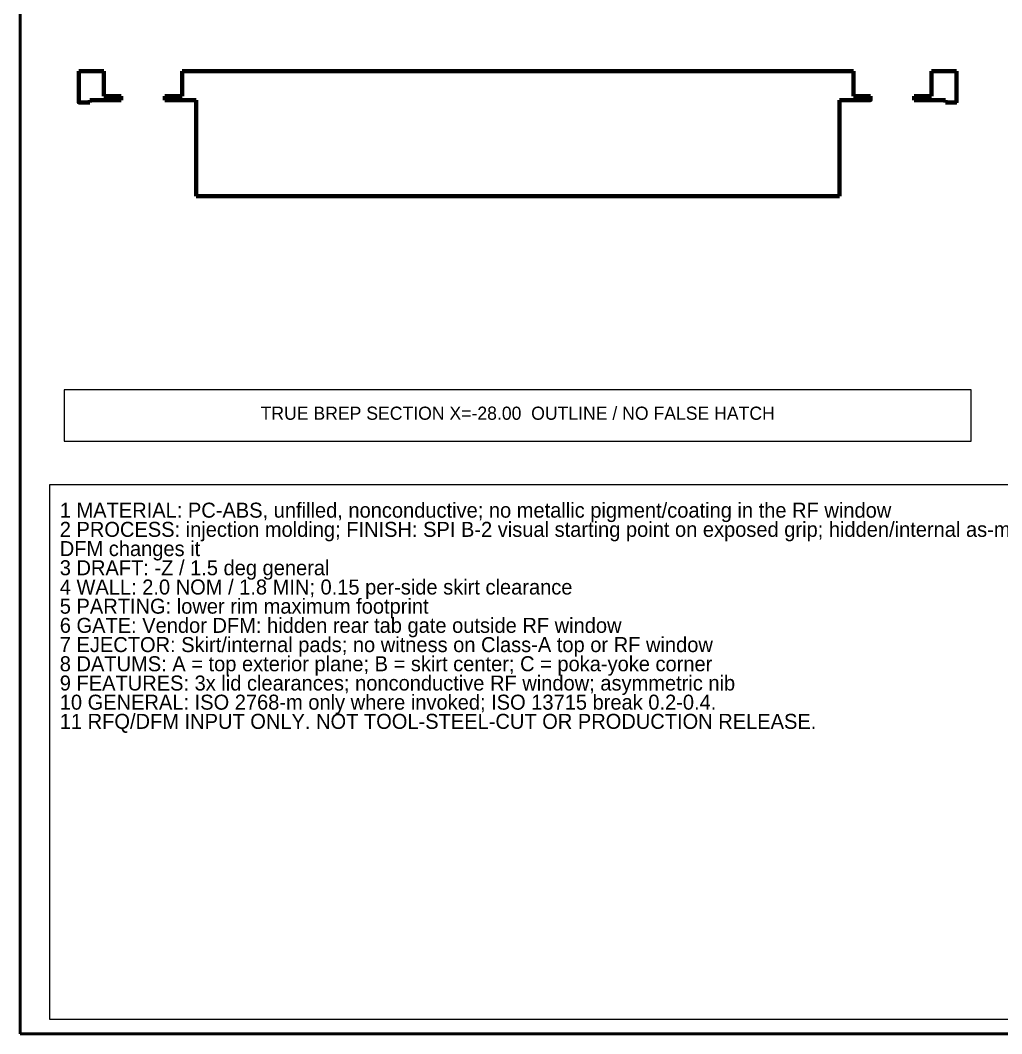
# Model space of a CAD drawing. Header units: millimetres. Extents: x 10 to 410, y 10 to 287.
# Drawn here: x 10 to 144.2, y 10 to 148.5 of the extents above; entities that cross this region are included whole.
import ezdxf
from ezdxf.enums import TextEntityAlignment as Align

# ---------------------------------------------------------------- set-up
doc = ezdxf.new("R2010")
doc.units = ezdxf.units.MM
for name, color, linetype, lineweight in [('BORDER', 7, 'CONTINUOUS', 50), ('NOTES', 7, 'CONTINUOUS', 18), ('SECTION', 1, 'CONTINUOUS', 70), ('TITLE_BLOCK', 7, 'CONTINUOUS', 25)]:
    doc.layers.add(name, color=color, linetype=linetype, lineweight=lineweight)

msp = doc.modelspace()

# ---------------------------------------------------------------- linework, layer by layer
at = {"layer": 'BORDER'}
msp.add_lwpolyline([(10, 10), (410, 10), (410, 287), (10, 287)], close=True, dxfattribs=at)
at = {"layer": 'NOTES'}
msp.add_lwpolyline([(14, 12), (252, 12), (252, 85), (14, 85)], close=True, dxfattribs=at)
at = {"layer": 'SECTION'}
for points in [[(18, 141.54), (18, 141.4), (18, 141.26), (18, 141.12), (18, 140.99), (18, 140.85), (18, 140.71), (18, 140.57), (18, 140.44), (18, 140.3), (18, 140.16), (18, 140.02), (18, 139.89), (18, 139.75), (18, 139.61), (18, 139.47), (18, 139.33), (18, 139.2), (18, 139.06), (18, 138.92), (18, 138.78), (18, 138.65), (18, 138.51), (18, 138.37), (18, 138.23), (18, 138.1), (18, 137.96), (18, 137.82), (18, 137.68), (18, 137.54), (18, 137.41), (18, 137.27)], [(18, 141.54), (18.11, 141.54), (18.22, 141.54), (18.33, 141.54), (18.44, 141.54), (18.56, 141.54), (18.67, 141.54), (18.78, 141.54), (18.89, 141.54), (19, 141.54), (19.11, 141.54), (19.22, 141.54), (19.33, 141.54), (19.44, 141.54), (19.55, 141.54), (19.67, 141.54), (19.78, 141.54), (19.89, 141.54), (20, 141.54), (20.11, 141.54), (20.22, 141.54), (20.33, 141.54), (20.44, 141.54), (20.55, 141.54), (20.67, 141.54), (20.78, 141.54), (20.89, 141.54), (21, 141.54), (21.11, 141.54), (21.22, 141.54), (21.33, 141.54), (21.44, 141.54)], [(21.44, 138.12), (21.44, 138.23), (21.44, 138.34), (21.44, 138.45), (21.44, 138.56), (21.44, 138.67), (21.44, 138.78), (21.44, 138.89), (21.44, 139), (21.44, 139.11), (21.44, 139.22), (21.44, 139.33), (21.44, 139.44), (21.44, 139.55), (21.44, 139.66), (21.44, 139.77), (21.44, 139.89), (21.44, 140), (21.44, 140.11), (21.44, 140.22), (21.44, 140.33), (21.44, 140.44), (21.44, 140.55), (21.44, 140.66), (21.44, 140.77), (21.44, 140.88), (21.44, 140.99), (21.44, 141.1), (21.44, 141.21), (21.44, 141.32), (21.44, 141.43), (21.44, 141.54)], [(32.11, 141.54), (35.07, 141.54), (38.03, 141.54), (40.99, 141.54), (43.95, 141.54), (46.91, 141.54), (49.88, 141.54), (52.84, 141.54), (55.8, 141.54), (58.76, 141.54), (61.72, 141.54), (64.68, 141.54), (67.64, 141.54), (70.6, 141.54), (73.56, 141.54), (76.52, 141.54), (79.48, 141.54), (82.44, 141.54), (85.4, 141.54), (88.36, 141.54), (91.32, 141.54), (94.28, 141.54), (97.24, 141.54), (100.2, 141.54), (103.16, 141.54), (106.12, 141.54), (109.09, 141.54), (112.05, 141.54), (115.01, 141.54), (117.97, 141.54), (120.93, 141.54), (123.89, 141.54)], [(32.11, 138.12), (32.11, 138.23), (32.11, 138.34), (32.11, 138.45), (32.11, 138.56), (32.11, 138.67), (32.11, 138.78), (32.11, 138.89), (32.11, 139), (32.11, 139.11), (32.11, 139.22), (32.11, 139.33), (32.11, 139.44), (32.11, 139.55), (32.11, 139.66), (32.11, 139.77), (32.11, 139.88), (32.11, 139.99), (32.11, 140.1), (32.11, 140.22), (32.11, 140.33), (32.11, 140.44), (32.11, 140.55), (32.11, 140.66), (32.11, 140.77), (32.11, 140.88), (32.11, 140.99), (32.11, 141.1), (32.11, 141.21), (32.11, 141.32), (32.11, 141.43), (32.11, 141.54)], [(32.11, 138.12), (32.11, 138.23), (32.11, 138.34), (32.11, 138.45), (32.11, 138.56), (32.11, 138.67), (32.11, 138.78), (32.11, 138.89), (32.11, 139), (32.11, 139.11), (32.11, 139.22), (32.11, 139.33), (32.11, 139.44), (32.11, 139.55), (32.11, 139.66), (32.11, 139.77), (32.11, 139.89), (32.11, 140), (32.11, 140.11), (32.11, 140.22), (32.11, 140.33), (32.11, 140.44), (32.11, 140.55), (32.11, 140.66), (32.11, 140.77), (32.11, 140.88), (32.11, 140.99), (32.11, 141.1), (32.11, 141.21), (32.11, 141.32), (32.11, 141.43), (32.11, 141.54)], [(123.89, 138.12), (123.89, 138.23), (123.89, 138.34), (123.89, 138.45), (123.89, 138.56), (123.89, 138.67), (123.89, 138.78), (123.89, 138.89), (123.89, 139), (123.89, 139.11), (123.89, 139.22), (123.89, 139.33), (123.89, 139.44), (123.89, 139.55), (123.89, 139.66), (123.89, 139.77), (123.89, 139.89), (123.89, 140), (123.89, 140.11), (123.89, 140.22), (123.89, 140.33), (123.89, 140.44), (123.89, 140.55), (123.89, 140.66), (123.89, 140.77), (123.89, 140.88), (123.89, 140.99), (123.89, 141.1), (123.89, 141.21), (123.89, 141.32), (123.89, 141.43), (123.89, 141.54)], [(134.56, 141.54), (134.67, 141.54), (134.78, 141.54), (134.89, 141.54), (135, 141.54), (135.11, 141.54), (135.22, 141.54), (135.33, 141.54), (135.45, 141.54), (135.56, 141.54), (135.67, 141.54), (135.78, 141.54), (135.89, 141.54), (136, 141.54), (136.11, 141.54), (136.22, 141.54), (136.33, 141.54), (136.45, 141.54), (136.56, 141.54), (136.67, 141.54), (136.78, 141.54), (136.89, 141.54), (137, 141.54), (137.11, 141.54), (137.22, 141.54), (137.33, 141.54), (137.44, 141.54), (137.56, 141.54), (137.67, 141.54), (137.78, 141.54), (137.89, 141.54), (138, 141.54)], [(134.56, 138.12), (134.56, 138.23), (134.56, 138.34), (134.56, 138.45), (134.56, 138.56), (134.56, 138.67), (134.56, 138.78), (134.56, 138.89), (134.56, 139), (134.56, 139.11), (134.56, 139.22), (134.56, 139.33), (134.56, 139.44), (134.56, 139.55), (134.56, 139.66), (134.56, 139.77), (134.56, 139.89), (134.56, 140), (134.56, 140.11), (134.56, 140.22), (134.56, 140.33), (134.56, 140.44), (134.56, 140.55), (134.56, 140.66), (134.56, 140.77), (134.56, 140.88), (134.56, 140.99), (134.56, 141.1), (134.56, 141.21), (134.56, 141.32), (134.56, 141.43), (134.56, 141.54)], [(138, 141.54), (138, 141.4), (138, 141.26), (138, 141.12), (138, 140.99), (138, 140.85), (138, 140.71), (138, 140.57), (138, 140.44), (138, 140.3), (138, 140.16), (138, 140.02), (138, 139.89), (138, 139.75), (138, 139.61), (138, 139.47), (138, 139.33), (138, 139.2), (138, 139.06), (138, 138.92), (138, 138.78), (138, 138.65), (138, 138.51), (138, 138.37), (138, 138.23), (138, 138.1), (138, 137.96), (138, 137.82), (138, 137.68), (138, 137.54), (138, 137.41), (138, 137.27)], [(18.04, 137.27), (18.04, 137.27), (18.04, 137.27), (18.04, 137.27), (18.04, 137.27), (18.04, 137.27), (18.03, 137.27), (18.03, 137.27), (18.03, 137.27), (18.03, 137.27), (18.03, 137.27), (18.03, 137.27), (18.03, 137.27), (18.02, 137.27), (18.02, 137.27), (18.02, 137.27), (18.02, 137.27), (18.02, 137.27), (18.02, 137.27), (18.02, 137.27), (18.01, 137.27), (18.01, 137.27), (18.01, 137.27), (18.01, 137.27), (18.01, 137.27), (18.01, 137.27), (18.01, 137.27), (18.01, 137.27), (18, 137.27), (18, 137.27), (18, 137.27), (18, 137.27)], [(18, 137.27), (18.05, 137.27), (18.1, 137.27), (18.15, 137.27), (18.2, 137.27), (18.25, 137.27), (18.29, 137.27), (18.34, 137.27), (18.39, 137.27), (18.44, 137.27), (18.49, 137.27), (18.54, 137.27), (18.59, 137.27), (18.64, 137.27), (18.69, 137.27), (18.74, 137.27), (18.79, 137.27), (18.83, 137.27), (18.88, 137.27), (18.93, 137.27), (18.98, 137.27), (19.03, 137.27), (19.08, 137.27), (19.13, 137.27), (19.18, 137.27), (19.23, 137.27), (19.28, 137.27), (19.33, 137.27), (19.37, 137.27), (19.42, 137.27), (19.47, 137.27), (19.52, 137.27)], [(18.04, 137.27), (18.09, 137.27), (18.14, 137.27), (18.19, 137.27), (18.23, 137.27), (18.28, 137.27), (18.33, 137.27), (18.38, 137.27), (18.42, 137.27), (18.47, 137.27), (18.52, 137.27), (18.57, 137.27), (18.61, 137.27), (18.66, 137.27), (18.71, 137.27), (18.76, 137.27), (18.81, 137.27), (18.85, 137.27), (18.9, 137.27), (18.95, 137.27), (19, 137.27), (19.04, 137.27), (19.09, 137.27), (19.14, 137.27), (19.19, 137.27), (19.24, 137.27), (19.28, 137.27), (19.33, 137.27), (19.38, 137.27), (19.43, 137.27), (19.47, 137.27), (19.52, 137.27)], [(19.52, 137.59), (19.66, 137.59), (19.8, 137.59), (19.93, 137.59), (20.07, 137.59), (20.21, 137.59), (20.35, 137.59), (20.49, 137.59), (20.62, 137.59), (20.76, 137.59), (20.9, 137.59), (21.04, 137.59), (21.17, 137.59), (21.31, 137.59), (21.45, 137.59), (21.59, 137.59), (21.73, 137.59), (21.86, 137.59), (22, 137.59), (22.14, 137.59), (22.28, 137.59), (22.41, 137.59), (22.55, 137.59), (22.69, 137.59), (22.83, 137.59), (22.96, 137.59), (23.1, 137.59), (23.24, 137.59), (23.38, 137.59), (23.52, 137.59), (23.65, 137.59), (23.79, 137.59)], [(19.52, 137.27), (19.52, 137.28), (19.52, 137.29), (19.52, 137.3), (19.52, 137.31), (19.52, 137.32), (19.52, 137.33), (19.52, 137.34), (19.52, 137.35), (19.52, 137.36), (19.52, 137.37), (19.52, 137.38), (19.52, 137.39), (19.52, 137.4), (19.52, 137.41), (19.52, 137.42), (19.52, 137.43), (19.52, 137.44), (19.52, 137.45), (19.52, 137.47), (19.52, 137.48), (19.52, 137.49), (19.52, 137.5), (19.52, 137.51), (19.52, 137.52), (19.52, 137.53), (19.52, 137.54), (19.52, 137.55), (19.52, 137.56), (19.52, 137.57), (19.52, 137.58), (19.52, 137.59)], [(19.52, 137.59), (19.66, 137.59), (19.8, 137.59), (19.93, 137.59), (20.07, 137.59), (20.21, 137.59), (20.35, 137.59), (20.49, 137.59), (20.62, 137.59), (20.76, 137.59), (20.9, 137.59), (21.04, 137.59), (21.17, 137.59), (21.31, 137.59), (21.45, 137.59), (21.59, 137.59), (21.73, 137.59), (21.86, 137.59), (22, 137.59), (22.14, 137.59), (22.28, 137.59), (22.41, 137.59), (22.55, 137.59), (22.69, 137.59), (22.83, 137.59), (22.96, 137.59), (23.1, 137.59), (23.24, 137.59), (23.38, 137.59), (23.52, 137.59), (23.65, 137.59), (23.79, 137.59)], [(19.52, 137.27), (19.52, 137.27), (19.52, 137.27), (19.52, 137.27), (19.52, 137.27), (19.52, 137.27), (19.52, 137.27), (19.52, 137.27), (19.52, 137.27), (19.52, 137.27), (19.52, 137.27), (19.52, 137.27), (19.52, 137.27), (19.52, 137.27), (19.52, 137.27), (19.52, 137.27), (19.52, 137.27), (19.52, 137.27), (19.52, 137.27), (19.52, 137.27), (19.52, 137.27), (19.52, 137.27), (19.52, 137.27), (19.52, 137.27), (19.52, 137.27), (19.52, 137.27), (19.52, 137.27), (19.52, 137.27), (19.52, 137.27), (19.52, 137.27), (19.52, 137.27), (19.52, 137.27)], [(19.52, 137.27), (19.52, 137.27), (19.52, 137.27), (19.52, 137.27), (19.52, 137.27), (19.52, 137.27), (19.52, 137.27), (19.52, 137.27), (19.52, 137.27), (19.52, 137.27), (19.52, 137.27), (19.52, 137.27), (19.52, 137.27), (19.52, 137.27), (19.52, 137.27), (19.52, 137.27), (19.52, 137.27), (19.52, 137.27), (19.52, 137.27), (19.52, 137.27), (19.52, 137.27), (19.52, 137.27), (19.52, 137.27), (19.52, 137.27), (19.52, 137.27), (19.52, 137.27), (19.52, 137.27), (19.52, 137.27), (19.52, 137.27), (19.52, 137.27), (19.52, 137.27), (19.52, 137.27)], [(19.52, 137.27), (19.52, 137.27), (19.52, 137.27), (19.52, 137.27), (19.52, 137.27), (19.52, 137.27), (19.52, 137.27), (19.52, 137.27), (19.52, 137.27), (19.52, 137.27), (19.52, 137.27), (19.52, 137.27), (19.52, 137.27), (19.52, 137.27), (19.52, 137.27), (19.52, 137.27), (19.52, 137.27), (19.52, 137.27), (19.52, 137.27), (19.52, 137.27), (19.52, 137.27), (19.52, 137.27), (19.52, 137.27), (19.52, 137.27), (19.52, 137.27), (19.52, 137.27), (19.52, 137.27), (19.52, 137.27), (19.52, 137.27), (19.52, 137.27), (19.52, 137.27), (19.52, 137.27)], [(21.44, 138.12), (21.52, 138.12), (21.59, 138.12), (21.67, 138.12), (21.75, 138.12), (21.82, 138.12), (21.9, 138.12), (21.97, 138.12), (22.05, 138.12), (22.12, 138.12), (22.2, 138.12), (22.28, 138.12), (22.35, 138.12), (22.43, 138.12), (22.5, 138.12), (22.58, 138.12), (22.65, 138.12), (22.73, 138.12), (22.81, 138.12), (22.88, 138.12), (22.96, 138.12), (23.03, 138.12), (23.11, 138.12), (23.19, 138.12), (23.26, 138.12), (23.34, 138.12), (23.41, 138.12), (23.49, 138.12), (23.56, 138.12), (23.64, 138.12), (23.72, 138.12), (23.79, 138.12)], [(23.79, 137.59), (23.79, 137.61), (23.79, 137.62), (23.79, 137.64), (23.79, 137.66), (23.79, 137.68), (23.79, 137.69), (23.79, 137.71), (23.79, 137.73), (23.79, 137.74), (23.79, 137.76), (23.79, 137.78), (23.79, 137.8), (23.79, 137.81), (23.79, 137.83), (23.79, 137.85), (23.79, 137.86), (23.79, 137.88), (23.79, 137.9), (23.79, 137.92), (23.79, 137.93), (23.79, 137.95), (23.79, 137.97), (23.79, 137.98), (23.79, 138), (23.79, 138.02), (23.79, 138.04), (23.79, 138.05), (23.79, 138.07), (23.79, 138.09), (23.79, 138.11), (23.79, 138.12)], [(23.79, 137.59), (23.79, 137.59), (23.79, 137.59), (23.79, 137.59), (23.79, 137.59), (23.79, 137.59), (23.79, 137.59), (23.79, 137.59), (23.79, 137.59), (23.79, 137.59), (23.79, 137.59), (23.79, 137.59), (23.79, 137.59), (23.79, 137.59), (23.79, 137.59), (23.79, 137.59), (23.79, 137.59), (23.79, 137.59), (23.79, 137.59), (23.79, 137.59), (23.79, 137.59), (23.79, 137.59), (23.79, 137.59), (23.79, 137.59), (23.79, 137.59), (23.79, 137.59), (23.79, 137.59), (23.79, 137.59), (23.79, 137.59), (23.79, 137.59), (23.79, 137.59), (23.79, 137.59)], [(23.79, 137.59), (23.79, 137.59), (23.79, 137.59), (23.79, 137.59), (23.79, 137.59), (23.79, 137.59), (23.79, 137.59), (23.79, 137.59), (23.79, 137.59), (23.79, 137.59), (23.79, 137.59), (23.79, 137.59), (23.79, 137.59), (23.79, 137.59), (23.79, 137.59), (23.79, 137.59), (23.79, 137.59), (23.79, 137.59), (23.79, 137.59), (23.79, 137.59), (23.79, 137.59), (23.79, 137.59), (23.79, 137.59), (23.79, 137.59), (23.79, 137.59), (23.79, 137.59), (23.79, 137.59), (23.79, 137.59), (23.79, 137.59), (23.79, 137.59), (23.79, 137.59), (23.79, 137.59)], [(23.79, 137.59), (23.79, 137.59), (23.79, 137.59), (23.79, 137.59), (23.79, 137.59), (23.79, 137.59), (23.79, 137.59), (23.79, 137.59), (23.79, 137.59), (23.79, 137.59), (23.79, 137.59), (23.79, 137.59), (23.79, 137.59), (23.79, 137.59), (23.79, 137.59), (23.79, 137.59), (23.79, 137.59), (23.79, 137.59), (23.79, 137.59), (23.79, 137.59), (23.79, 137.59), (23.79, 137.59), (23.79, 137.59), (23.79, 137.59), (23.79, 137.59), (23.79, 137.59), (23.79, 137.59), (23.79, 137.59), (23.79, 137.59), (23.79, 137.59), (23.79, 137.59), (23.79, 137.59)], [(29.76, 137.59), (29.76, 137.61), (29.76, 137.62), (29.76, 137.64), (29.76, 137.66), (29.76, 137.68), (29.76, 137.69), (29.76, 137.71), (29.76, 137.73), (29.76, 137.74), (29.76, 137.76), (29.76, 137.78), (29.76, 137.8), (29.76, 137.81), (29.76, 137.83), (29.76, 137.85), (29.76, 137.86), (29.76, 137.88), (29.76, 137.9), (29.76, 137.92), (29.76, 137.93), (29.76, 137.95), (29.76, 137.97), (29.76, 137.98), (29.76, 138), (29.76, 138.02), (29.76, 138.04), (29.76, 138.05), (29.76, 138.07), (29.76, 138.09), (29.76, 138.11), (29.76, 138.12)], [(29.76, 138.12), (29.84, 138.12), (29.91, 138.12), (29.99, 138.12), (30.07, 138.12), (30.14, 138.12), (30.22, 138.12), (30.29, 138.12), (30.37, 138.12), (30.45, 138.12), (30.52, 138.12), (30.6, 138.12), (30.67, 138.12), (30.75, 138.12), (30.82, 138.12), (30.9, 138.12), (30.98, 138.12), (31.05, 138.12), (31.13, 138.12), (31.2, 138.12), (31.28, 138.12), (31.35, 138.12), (31.43, 138.12), (31.51, 138.12), (31.58, 138.12), (31.66, 138.12), (31.73, 138.12), (31.81, 138.12), (31.88, 138.12), (31.96, 138.12), (32.04, 138.12), (32.11, 138.12)], [(29.76, 137.59), (29.9, 137.59), (30.04, 137.59), (30.18, 137.59), (30.31, 137.59), (30.45, 137.59), (30.59, 137.59), (30.73, 137.59), (30.87, 137.59), (31, 137.59), (31.14, 137.59), (31.28, 137.59), (31.42, 137.59), (31.55, 137.59), (31.69, 137.59), (31.83, 137.59), (31.97, 137.59), (32.1, 137.59), (32.24, 137.59), (32.38, 137.59), (32.52, 137.59), (32.66, 137.59), (32.79, 137.59), (32.93, 137.59), (33.07, 137.59), (33.21, 137.59), (33.34, 137.59), (33.48, 137.59), (33.62, 137.59), (33.76, 137.59), (33.9, 137.59), (34.03, 137.59)], [(29.76, 137.59), (29.76, 137.59), (29.76, 137.59), (29.76, 137.59), (29.76, 137.59), (29.76, 137.59), (29.76, 137.59), (29.76, 137.59), (29.76, 137.59), (29.76, 137.59), (29.76, 137.59), (29.76, 137.59), (29.76, 137.59), (29.76, 137.59), (29.76, 137.59), (29.76, 137.59), (29.76, 137.59), (29.76, 137.59), (29.76, 137.59), (29.76, 137.59), (29.76, 137.59), (29.76, 137.59), (29.76, 137.59), (29.76, 137.59), (29.76, 137.59), (29.76, 137.59), (29.76, 137.59), (29.76, 137.59), (29.76, 137.59), (29.76, 137.59), (29.76, 137.59), (29.76, 137.59)], [(29.76, 137.59), (29.9, 137.59), (30.04, 137.59), (30.18, 137.59), (30.31, 137.59), (30.45, 137.59), (30.59, 137.59), (30.73, 137.59), (30.87, 137.59), (31, 137.59), (31.14, 137.59), (31.28, 137.59), (31.42, 137.59), (31.55, 137.59), (31.69, 137.59), (31.83, 137.59), (31.97, 137.59), (32.1, 137.59), (32.24, 137.59), (32.38, 137.59), (32.52, 137.59), (32.66, 137.59), (32.79, 137.59), (32.93, 137.59), (33.07, 137.59), (33.21, 137.59), (33.34, 137.59), (33.48, 137.59), (33.62, 137.59), (33.76, 137.59), (33.9, 137.59), (34.03, 137.59)], [(29.76, 137.59), (29.76, 137.59), (29.76, 137.59), (29.76, 137.59), (29.76, 137.59), (29.76, 137.59), (29.76, 137.59), (29.76, 137.59), (29.76, 137.59), (29.76, 137.59), (29.76, 137.59), (29.76, 137.59), (29.76, 137.59), (29.76, 137.59), (29.76, 137.59), (29.76, 137.59), (29.76, 137.59), (29.76, 137.59), (29.76, 137.59), (29.76, 137.59), (29.76, 137.59), (29.76, 137.59), (29.76, 137.59), (29.76, 137.59), (29.76, 137.59), (29.76, 137.59), (29.76, 137.59), (29.76, 137.59), (29.76, 137.59), (29.76, 137.59), (29.76, 137.59), (29.76, 137.59)], [(29.76, 137.59), (29.76, 137.59), (29.76, 137.59), (29.76, 137.59), (29.76, 137.59), (29.76, 137.59), (29.76, 137.59), (29.76, 137.59), (29.76, 137.59), (29.76, 137.59), (29.76, 137.59), (29.76, 137.59), (29.76, 137.59), (29.76, 137.59), (29.76, 137.59), (29.76, 137.59), (29.76, 137.59), (29.76, 137.59), (29.76, 137.59), (29.76, 137.59), (29.76, 137.59), (29.76, 137.59), (29.76, 137.59), (29.76, 137.59), (29.76, 137.59), (29.76, 137.59), (29.76, 137.59), (29.76, 137.59), (29.76, 137.59), (29.76, 137.59), (29.76, 137.59), (29.76, 137.59)], [(34.03, 124.46), (34.03, 124.89), (34.03, 125.31), (34.03, 125.73), (34.03, 126.16), (34.03, 126.58), (34.03, 127), (34.03, 127.43), (34.03, 127.85), (34.03, 128.27), (34.03, 128.7), (34.03, 129.12), (34.03, 129.54), (34.03, 129.97), (34.03, 130.39), (34.03, 130.81), (34.03, 131.24), (34.03, 131.66), (34.03, 132.08), (34.03, 132.51), (34.03, 132.93), (34.03, 133.35), (34.03, 133.78), (34.03, 134.2), (34.03, 134.63), (34.03, 135.05), (34.03, 135.47), (34.03, 135.9), (34.03, 136.32), (34.03, 136.74), (34.03, 137.17), (34.03, 137.59)], [(121.97, 137.59), (122.1, 137.59), (122.24, 137.59), (122.38, 137.59), (122.52, 137.59), (122.66, 137.59), (122.79, 137.59), (122.93, 137.59), (123.07, 137.59), (123.21, 137.59), (123.34, 137.59), (123.48, 137.59), (123.62, 137.59), (123.76, 137.59), (123.9, 137.59), (124.03, 137.59), (124.17, 137.59), (124.31, 137.59), (124.45, 137.59), (124.58, 137.59), (124.72, 137.59), (124.86, 137.59), (125, 137.59), (125.13, 137.59), (125.27, 137.59), (125.41, 137.59), (125.55, 137.59), (125.69, 137.59), (125.82, 137.59), (125.96, 137.59), (126.1, 137.59), (126.24, 137.59)], [(121.97, 137.59), (122.1, 137.59), (122.24, 137.59), (122.38, 137.59), (122.52, 137.59), (122.66, 137.59), (122.79, 137.59), (122.93, 137.59), (123.07, 137.59), (123.21, 137.59), (123.34, 137.59), (123.48, 137.59), (123.62, 137.59), (123.76, 137.59), (123.9, 137.59), (124.03, 137.59), (124.17, 137.59), (124.31, 137.59), (124.45, 137.59), (124.58, 137.59), (124.72, 137.59), (124.86, 137.59), (125, 137.59), (125.13, 137.59), (125.27, 137.59), (125.41, 137.59), (125.55, 137.59), (125.69, 137.59), (125.82, 137.59), (125.96, 137.59), (126.1, 137.59), (126.24, 137.59)], [(121.97, 124.46), (121.97, 124.89), (121.97, 125.31), (121.97, 125.73), (121.97, 126.16), (121.97, 126.58), (121.97, 127), (121.97, 127.43), (121.97, 127.85), (121.97, 128.27), (121.97, 128.7), (121.97, 129.12), (121.97, 129.54), (121.97, 129.97), (121.97, 130.39), (121.97, 130.81), (121.97, 131.24), (121.97, 131.66), (121.97, 132.08), (121.97, 132.51), (121.97, 132.93), (121.97, 133.35), (121.97, 133.78), (121.97, 134.2), (121.97, 134.63), (121.97, 135.05), (121.97, 135.47), (121.97, 135.9), (121.97, 136.32), (121.97, 136.74), (121.97, 137.17), (121.97, 137.59)], [(123.89, 138.12), (123.96, 138.12), (124.04, 138.12), (124.12, 138.12), (124.19, 138.12), (124.27, 138.12), (124.34, 138.12), (124.42, 138.12), (124.49, 138.12), (124.57, 138.12), (124.65, 138.12), (124.72, 138.12), (124.8, 138.12), (124.87, 138.12), (124.95, 138.12), (125.02, 138.12), (125.1, 138.12), (125.18, 138.12), (125.25, 138.12), (125.33, 138.12), (125.4, 138.12), (125.48, 138.12), (125.55, 138.12), (125.63, 138.12), (125.71, 138.12), (125.78, 138.12), (125.86, 138.12), (125.93, 138.12), (126.01, 138.12), (126.09, 138.12), (126.16, 138.12), (126.24, 138.12)], [(126.24, 137.59), (126.24, 137.59), (126.24, 137.59), (126.24, 137.59), (126.24, 137.59), (126.24, 137.59), (126.24, 137.59), (126.24, 137.59), (126.24, 137.59), (126.24, 137.59), (126.24, 137.59), (126.24, 137.59), (126.24, 137.59), (126.24, 137.59), (126.24, 137.59), (126.24, 137.59), (126.24, 137.59), (126.24, 137.59), (126.24, 137.59), (126.24, 137.59), (126.24, 137.59), (126.24, 137.59), (126.24, 137.59), (126.23, 137.59), (126.23, 137.59), (126.23, 137.59), (126.23, 137.59), (126.23, 137.59), (126.23, 137.59), (126.23, 137.59), (126.23, 137.59), (126.23, 137.59)], [(126.23, 137.59), (126.23, 137.59), (126.23, 137.59), (126.23, 137.59), (126.23, 137.59), (126.23, 137.59), (126.23, 137.59), (126.23, 137.59), (126.23, 137.59), (126.24, 137.59), (126.24, 137.59), (126.24, 137.59), (126.24, 137.59), (126.24, 137.59), (126.24, 137.59), (126.24, 137.59), (126.24, 137.59), (126.24, 137.59), (126.24, 137.59), (126.24, 137.59), (126.24, 137.59), (126.24, 137.59), (126.24, 137.59), (126.24, 137.59), (126.24, 137.59), (126.24, 137.59), (126.24, 137.59), (126.24, 137.59), (126.24, 137.59), (126.24, 137.59), (126.24, 137.59), (126.24, 137.59)], [(126.24, 137.59), (126.24, 137.61), (126.24, 137.62), (126.24, 137.64), (126.24, 137.66), (126.24, 137.68), (126.24, 137.69), (126.24, 137.71), (126.24, 137.73), (126.24, 137.74), (126.24, 137.76), (126.24, 137.78), (126.24, 137.8), (126.24, 137.81), (126.24, 137.83), (126.24, 137.85), (126.24, 137.86), (126.24, 137.88), (126.24, 137.9), (126.24, 137.92), (126.24, 137.93), (126.24, 137.95), (126.24, 137.97), (126.24, 137.98), (126.24, 138), (126.24, 138.02), (126.24, 138.04), (126.24, 138.05), (126.24, 138.07), (126.24, 138.09), (126.24, 138.11), (126.24, 138.12)], [(126.24, 137.59), (126.24, 137.59), (126.24, 137.59), (126.24, 137.59), (126.24, 137.59), (126.24, 137.59), (126.24, 137.59), (126.24, 137.59), (126.24, 137.59), (126.24, 137.59), (126.24, 137.59), (126.24, 137.59), (126.24, 137.59), (126.24, 137.59), (126.24, 137.59), (126.24, 137.59), (126.24, 137.59), (126.24, 137.59), (126.24, 137.59), (126.24, 137.59), (126.24, 137.59), (126.24, 137.59), (126.24, 137.59), (126.24, 137.59), (126.24, 137.59), (126.24, 137.59), (126.24, 137.59), (126.24, 137.59), (126.24, 137.59), (126.24, 137.59), (126.24, 137.59), (126.24, 137.59)], [(132.21, 137.59), (132.21, 137.61), (132.21, 137.62), (132.21, 137.64), (132.21, 137.66), (132.21, 137.68), (132.21, 137.69), (132.21, 137.71), (132.21, 137.73), (132.21, 137.74), (132.21, 137.76), (132.21, 137.78), (132.21, 137.8), (132.21, 137.81), (132.21, 137.83), (132.21, 137.85), (132.21, 137.86), (132.21, 137.88), (132.21, 137.9), (132.21, 137.92), (132.21, 137.93), (132.21, 137.95), (132.21, 137.97), (132.21, 137.98), (132.21, 138), (132.21, 138.02), (132.21, 138.04), (132.21, 138.05), (132.21, 138.07), (132.21, 138.09), (132.21, 138.11), (132.21, 138.12)], [(132.21, 138.12), (132.28, 138.12), (132.36, 138.12), (132.44, 138.12), (132.51, 138.12), (132.59, 138.12), (132.66, 138.12), (132.74, 138.12), (132.81, 138.12), (132.89, 138.12), (132.97, 138.12), (133.04, 138.12), (133.12, 138.12), (133.19, 138.12), (133.27, 138.12), (133.35, 138.12), (133.42, 138.12), (133.5, 138.12), (133.57, 138.12), (133.65, 138.12), (133.72, 138.12), (133.8, 138.12), (133.88, 138.12), (133.95, 138.12), (134.03, 138.12), (134.1, 138.12), (134.18, 138.12), (134.25, 138.12), (134.33, 138.12), (134.41, 138.12), (134.48, 138.12), (134.56, 138.12)], [(132.21, 137.59), (132.35, 137.59), (132.48, 137.59), (132.62, 137.59), (132.76, 137.59), (132.9, 137.59), (133.04, 137.59), (133.17, 137.59), (133.31, 137.59), (133.45, 137.59), (133.59, 137.59), (133.72, 137.59), (133.86, 137.59), (134, 137.59), (134.14, 137.59), (134.27, 137.59), (134.41, 137.59), (134.55, 137.59), (134.69, 137.59), (134.83, 137.59), (134.96, 137.59), (135.1, 137.59), (135.24, 137.59), (135.38, 137.59), (135.51, 137.59), (135.65, 137.59), (135.79, 137.59), (135.93, 137.59), (136.07, 137.59), (136.2, 137.59), (136.34, 137.59), (136.48, 137.59)], [(132.21, 137.59), (132.21, 137.59), (132.21, 137.59), (132.21, 137.59), (132.21, 137.59), (132.21, 137.59), (132.21, 137.59), (132.21, 137.59), (132.21, 137.59), (132.21, 137.59), (132.21, 137.59), (132.21, 137.59), (132.21, 137.59), (132.21, 137.59), (132.21, 137.59), (132.21, 137.59), (132.21, 137.59), (132.21, 137.59), (132.21, 137.59), (132.21, 137.59), (132.21, 137.59), (132.21, 137.59), (132.21, 137.59), (132.21, 137.59), (132.21, 137.59), (132.21, 137.59), (132.21, 137.59), (132.21, 137.59), (132.21, 137.59), (132.21, 137.59), (132.21, 137.59), (132.21, 137.59)], [(132.21, 137.59), (132.35, 137.59), (132.48, 137.59), (132.62, 137.59), (132.76, 137.59), (132.9, 137.59), (133.04, 137.59), (133.17, 137.59), (133.31, 137.59), (133.45, 137.59), (133.59, 137.59), (133.72, 137.59), (133.86, 137.59), (134, 137.59), (134.14, 137.59), (134.27, 137.59), (134.41, 137.59), (134.55, 137.59), (134.69, 137.59), (134.83, 137.59), (134.96, 137.59), (135.1, 137.59), (135.24, 137.59), (135.38, 137.59), (135.51, 137.59), (135.65, 137.59), (135.79, 137.59), (135.93, 137.59), (136.07, 137.59), (136.2, 137.59), (136.34, 137.59), (136.48, 137.59)], [(132.21, 137.59), (132.21, 137.59), (132.21, 137.59), (132.21, 137.59), (132.21, 137.59), (132.21, 137.59), (132.21, 137.59), (132.21, 137.59), (132.21, 137.59), (132.21, 137.59), (132.21, 137.59), (132.21, 137.59), (132.21, 137.59), (132.21, 137.59), (132.21, 137.59), (132.21, 137.59), (132.21, 137.59), (132.21, 137.59), (132.21, 137.59), (132.21, 137.59), (132.21, 137.59), (132.21, 137.59), (132.21, 137.59), (132.21, 137.59), (132.21, 137.59), (132.21, 137.59), (132.21, 137.59), (132.21, 137.59), (132.21, 137.59), (132.21, 137.59), (132.21, 137.59), (132.21, 137.59)], [(132.21, 137.59), (132.21, 137.59), (132.21, 137.59), (132.21, 137.59), (132.21, 137.59), (132.21, 137.59), (132.21, 137.59), (132.21, 137.59), (132.21, 137.59), (132.21, 137.59), (132.21, 137.59), (132.21, 137.59), (132.21, 137.59), (132.21, 137.59), (132.21, 137.59), (132.21, 137.59), (132.21, 137.59), (132.21, 137.59), (132.21, 137.59), (132.21, 137.59), (132.21, 137.59), (132.21, 137.59), (132.21, 137.59), (132.21, 137.59), (132.21, 137.59), (132.21, 137.59), (132.21, 137.59), (132.21, 137.59), (132.21, 137.59), (132.21, 137.59), (132.21, 137.59), (132.21, 137.59)], [(136.48, 137.27), (136.48, 137.28), (136.48, 137.29), (136.48, 137.3), (136.48, 137.31), (136.48, 137.32), (136.48, 137.33), (136.48, 137.34), (136.48, 137.35), (136.48, 137.36), (136.48, 137.37), (136.48, 137.38), (136.48, 137.39), (136.48, 137.4), (136.48, 137.41), (136.48, 137.42), (136.48, 137.43), (136.48, 137.44), (136.48, 137.45), (136.48, 137.47), (136.48, 137.48), (136.48, 137.49), (136.48, 137.5), (136.48, 137.51), (136.48, 137.52), (136.48, 137.53), (136.48, 137.54), (136.48, 137.55), (136.48, 137.56), (136.48, 137.57), (136.48, 137.58), (136.48, 137.59)], [(136.48, 137.27), (136.53, 137.27), (136.58, 137.27), (136.63, 137.27), (136.67, 137.27), (136.72, 137.27), (136.77, 137.27), (136.82, 137.27), (136.87, 137.27), (136.92, 137.27), (136.97, 137.27), (137.02, 137.27), (137.07, 137.27), (137.12, 137.27), (137.17, 137.27), (137.21, 137.27), (137.26, 137.27), (137.31, 137.27), (137.36, 137.27), (137.41, 137.27), (137.46, 137.27), (137.51, 137.27), (137.56, 137.27), (137.61, 137.27), (137.66, 137.27), (137.71, 137.27), (137.75, 137.27), (137.8, 137.27), (137.85, 137.27), (137.9, 137.27), (137.95, 137.27), (138, 137.27)], [(136.48, 137.27), (136.48, 137.27), (136.48, 137.27), (136.48, 137.27), (136.48, 137.27), (136.48, 137.27), (136.48, 137.27), (136.48, 137.27), (136.48, 137.27), (136.48, 137.27), (136.48, 137.27), (136.48, 137.27), (136.48, 137.27), (136.48, 137.27), (136.48, 137.27), (136.48, 137.27), (136.48, 137.27), (136.48, 137.27), (136.48, 137.27), (136.48, 137.27), (136.48, 137.27), (136.48, 137.27), (136.48, 137.27), (136.48, 137.27), (136.48, 137.27), (136.48, 137.27), (136.48, 137.27), (136.48, 137.27), (136.48, 137.27), (136.48, 137.27), (136.48, 137.27), (136.48, 137.27)], [(136.48, 137.27), (136.48, 137.27), (136.48, 137.27), (136.48, 137.27), (136.48, 137.27), (136.48, 137.27), (136.48, 137.27), (136.48, 137.27), (136.48, 137.27), (136.48, 137.27), (136.48, 137.27), (136.48, 137.27), (136.48, 137.27), (136.48, 137.27), (136.48, 137.27), (136.48, 137.27), (136.48, 137.27), (136.48, 137.27), (136.48, 137.27), (136.48, 137.27), (136.48, 137.27), (136.48, 137.27), (136.48, 137.27), (136.48, 137.27), (136.48, 137.27), (136.48, 137.27), (136.48, 137.27), (136.48, 137.27), (136.48, 137.27), (136.48, 137.27), (136.48, 137.27), (136.48, 137.27)], [(136.48, 137.27), (136.53, 137.27), (136.57, 137.27), (136.62, 137.27), (136.67, 137.27), (136.72, 137.27), (136.76, 137.27), (136.81, 137.27), (136.86, 137.27), (136.91, 137.27), (136.96, 137.27), (137, 137.27), (137.05, 137.27), (137.1, 137.27), (137.15, 137.27), (137.19, 137.27), (137.24, 137.27), (137.29, 137.27), (137.34, 137.27), (137.39, 137.27), (137.43, 137.27), (137.48, 137.27), (137.53, 137.27), (137.58, 137.27), (137.62, 137.27), (137.67, 137.27), (137.72, 137.27), (137.77, 137.27), (137.81, 137.27), (137.86, 137.27), (137.91, 137.27), (137.96, 137.27)], [(136.48, 137.27), (136.48, 137.27), (136.48, 137.27), (136.48, 137.27), (136.48, 137.27), (136.48, 137.27), (136.48, 137.27), (136.48, 137.27), (136.48, 137.27), (136.48, 137.27), (136.48, 137.27), (136.48, 137.27), (136.48, 137.27), (136.48, 137.27), (136.48, 137.27), (136.48, 137.27), (136.48, 137.27), (136.48, 137.27), (136.48, 137.27), (136.48, 137.27), (136.48, 137.27), (136.48, 137.27), (136.48, 137.27), (136.48, 137.27), (136.48, 137.27), (136.48, 137.27), (136.48, 137.27), (136.48, 137.27), (136.48, 137.27), (136.48, 137.27), (136.48, 137.27), (136.48, 137.27)], [(138, 137.27), (138, 137.27), (138, 137.27), (138, 137.27), (137.99, 137.27), (137.99, 137.27), (137.99, 137.27), (137.99, 137.27), (137.99, 137.27), (137.99, 137.27), (137.99, 137.27), (137.99, 137.27), (137.98, 137.27), (137.98, 137.27), (137.98, 137.27), (137.98, 137.27), (137.98, 137.27), (137.98, 137.27), (137.98, 137.27), (137.97, 137.27), (137.97, 137.27), (137.97, 137.27), (137.97, 137.27), (137.97, 137.27), (137.97, 137.27), (137.97, 137.27), (137.96, 137.27), (137.96, 137.27), (137.96, 137.27), (137.96, 137.27), (137.96, 137.27), (137.96, 137.27)], [(34.03, 124.46), (36.87, 124.46), (39.71, 124.46), (42.54, 124.46), (45.38, 124.46), (48.22, 124.46), (51.05, 124.46), (53.89, 124.46), (56.73, 124.46), (59.56, 124.46), (62.4, 124.46), (65.24, 124.46), (68.07, 124.46), (70.91, 124.46), (73.75, 124.46), (76.58, 124.46), (79.42, 124.46), (82.25, 124.46), (85.09, 124.46), (87.93, 124.46), (90.76, 124.46), (93.6, 124.46), (96.44, 124.46), (99.27, 124.46), (102.11, 124.46), (104.95, 124.46), (107.78, 124.46), (110.62, 124.46), (113.46, 124.46), (116.29, 124.46), (119.13, 124.46), (121.97, 124.46)], [(34.03, 124.46), (34.03, 124.46), (34.03, 124.46), (34.03, 124.46), (34.03, 124.46), (34.03, 124.46), (34.03, 124.46), (34.03, 124.46), (34.03, 124.46), (34.03, 124.46), (34.03, 124.46), (34.03, 124.46), (34.03, 124.46), (34.03, 124.46), (34.03, 124.46), (34.03, 124.46), (34.03, 124.46), (34.03, 124.46), (34.03, 124.46), (34.03, 124.46), (34.03, 124.46), (34.03, 124.46), (34.03, 124.46), (34.03, 124.46), (34.03, 124.46), (34.03, 124.46), (34.03, 124.46), (34.03, 124.46), (34.03, 124.46), (34.03, 124.46), (34.03, 124.46), (34.03, 124.46)], [(34.03, 124.46), (36.87, 124.46), (39.71, 124.46), (42.54, 124.46), (45.38, 124.46), (48.22, 124.46), (51.05, 124.46), (53.89, 124.46), (56.73, 124.46), (59.56, 124.46), (62.4, 124.46), (65.24, 124.46), (68.07, 124.46), (70.91, 124.46), (73.75, 124.46), (76.58, 124.46), (79.42, 124.46), (82.25, 124.46), (85.09, 124.46), (87.93, 124.46), (90.76, 124.46), (93.6, 124.46), (96.44, 124.46), (99.27, 124.46), (102.11, 124.46), (104.95, 124.46), (107.78, 124.46), (110.62, 124.46), (113.46, 124.46), (116.29, 124.46), (119.13, 124.46), (121.97, 124.46)], [(34.03, 124.46), (34.03, 124.46), (34.03, 124.46), (34.03, 124.46), (34.03, 124.46), (34.03, 124.46), (34.03, 124.46), (34.03, 124.46), (34.03, 124.46), (34.03, 124.46), (34.03, 124.46), (34.03, 124.46), (34.03, 124.46), (34.03, 124.46), (34.03, 124.46), (34.03, 124.46), (34.03, 124.46), (34.03, 124.46), (34.03, 124.46), (34.03, 124.46), (34.03, 124.46), (34.03, 124.46), (34.03, 124.46), (34.03, 124.46), (34.03, 124.46), (34.03, 124.46), (34.03, 124.46), (34.03, 124.46), (34.03, 124.46), (34.03, 124.46), (34.03, 124.46), (34.03, 124.46)], [(34.03, 124.46), (34.03, 124.46), (34.03, 124.46), (34.03, 124.46), (34.03, 124.46), (34.03, 124.46), (34.03, 124.46), (34.03, 124.46), (34.03, 124.46), (34.03, 124.46), (34.03, 124.46), (34.03, 124.46), (34.03, 124.46), (34.03, 124.46), (34.03, 124.46), (34.03, 124.46), (34.03, 124.46), (34.03, 124.46), (34.03, 124.46), (34.03, 124.46), (34.03, 124.46), (34.03, 124.46), (34.03, 124.46), (34.03, 124.46), (34.03, 124.46), (34.03, 124.46), (34.03, 124.46), (34.03, 124.46), (34.03, 124.46), (34.03, 124.46), (34.03, 124.46), (34.03, 124.46)], [(121.97, 124.46), (121.97, 124.46), (121.97, 124.46), (121.97, 124.46), (121.97, 124.46), (121.97, 124.46), (121.97, 124.46), (121.97, 124.46), (121.97, 124.46), (121.97, 124.46), (121.97, 124.46), (121.97, 124.46), (121.97, 124.46), (121.97, 124.46), (121.97, 124.46), (121.97, 124.46), (121.97, 124.46), (121.97, 124.46), (121.97, 124.46), (121.97, 124.46), (121.97, 124.46), (121.97, 124.46), (121.97, 124.46), (121.97, 124.46), (121.97, 124.46), (121.97, 124.46), (121.97, 124.46), (121.97, 124.46), (121.97, 124.46), (121.97, 124.46), (121.97, 124.46), (121.97, 124.46)], [(121.97, 124.46), (121.97, 124.46), (121.97, 124.46), (121.97, 124.46), (121.97, 124.46), (121.97, 124.46), (121.97, 124.46), (121.97, 124.46), (121.97, 124.46), (121.97, 124.46), (121.97, 124.46), (121.97, 124.46), (121.97, 124.46), (121.97, 124.46), (121.97, 124.46), (121.97, 124.46), (121.97, 124.46), (121.97, 124.46), (121.97, 124.46), (121.97, 124.46), (121.97, 124.46), (121.97, 124.46), (121.97, 124.46), (121.97, 124.46), (121.97, 124.46), (121.97, 124.46), (121.97, 124.46), (121.97, 124.46), (121.97, 124.46), (121.97, 124.46), (121.97, 124.46), (121.97, 124.46)], [(121.97, 124.46), (121.97, 124.46), (121.97, 124.46), (121.97, 124.46), (121.97, 124.46), (121.97, 124.46), (121.97, 124.46), (121.97, 124.46), (121.97, 124.46), (121.97, 124.46), (121.97, 124.46), (121.97, 124.46), (121.97, 124.46), (121.97, 124.46), (121.97, 124.46), (121.97, 124.46), (121.97, 124.46), (121.97, 124.46), (121.97, 124.46), (121.97, 124.46), (121.97, 124.46), (121.97, 124.46), (121.97, 124.46), (121.97, 124.46), (121.97, 124.46), (121.97, 124.46), (121.97, 124.46), (121.97, 124.46), (121.97, 124.46), (121.97, 124.46), (121.97, 124.46), (121.97, 124.46)]]:
    msp.add_lwpolyline(points, dxfattribs=at)
at = {"layer": 'TITLE_BLOCK'}
msp.add_lwpolyline([(16, 91), (140, 91), (140, 98), (16, 98)], close=True, dxfattribs=at)

# ---------------------------------------------------------------- texts
at = {"layer": 'NOTES'}
for s, p in [('1 MATERIAL: PC-ABS, unfilled, nonconductive; no metallic pigment/coating in the RF window', (15.4, 81.55)), ('2 PROCESS: injection molding; FINISH: SPI B-2 visual starting point on exposed grip; hidden/internal as-machined unless', (15.4, 78.93)), ('DFM changes it', (15.4, 76.3)), ('3 DRAFT: -Z / 1.5 deg general', (15.4, 73.68)), ('4 WALL: 2.0 NOM / 1.8 MIN; 0.15 per-side skirt clearance', (15.4, 71.05)), ('5 PARTING: lower rim maximum footprint', (15.4, 68.43)), ('6 GATE: Vendor DFM: hidden rear tab gate outside RF window', (15.4, 65.81)), ('7 EJECTOR: Skirt/internal pads; no witness on Class-A top or RF window', (15.4, 63.18)), ('8 DATUMS: A = top exterior plane; B = skirt center; C = poka-yoke corner', (15.4, 60.56)), ('9 FEATURES: 3x lid clearances; nonconductive RF window; asymmetric nib', (15.4, 57.93)), ('10 GENERAL: ISO 2768-m only where invoked; ISO 13715 break 0.2-0.4.', (15.4, 55.31)), ('11 RFQ/DFM INPUT ONLY. NOT TOOL-STEEL-CUT OR PRODUCTION RELEASE.', (15.4, 52.69))]:
    msp.add_text(s, height=2.05, dxfattribs=at).set_placement(p, align=Align.MIDDLE_LEFT)
at = {"layer": 'TITLE_BLOCK'}
msp.add_text('TRUE BREP SECTION X=-28.00  OUTLINE / NO FALSE HATCH', height=1.8, dxfattribs=at).set_placement((78, 94.8), align=Align.MIDDLE_CENTER)

doc.saveas('drawing.dxf')
